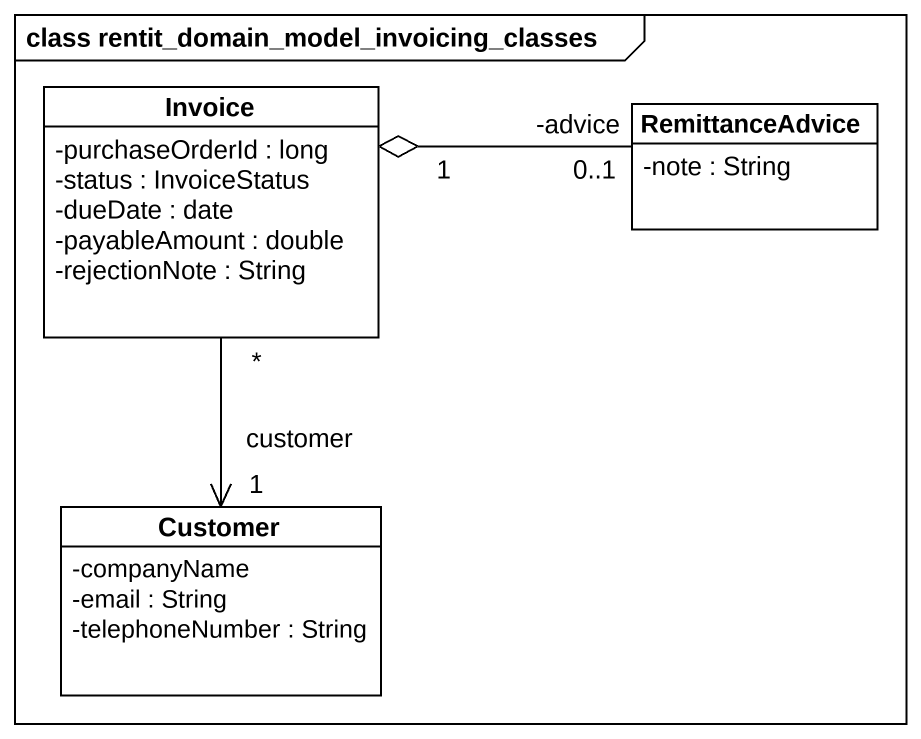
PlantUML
@startuml
mainframe class rentit_domain_model_invoicing_classes
hide circle
hide empty members
skinparam classAttributeIconSize 0
class Invoice {
  -purchaseOrderId : long
  -status : InvoiceStatus
  -dueDate : date
  -payableAmount : double
  -rejectionNote : String
}
class RemittanceAdvice {
  -note : String
}
class Customer {
  -companyName
  -email : String
  -telephoneNumber : String
}
Invoice "1" o-right- "0..1\n-advice" RemittanceAdvice
Invoice "*" --> "1" Customer : customer
@enduml
